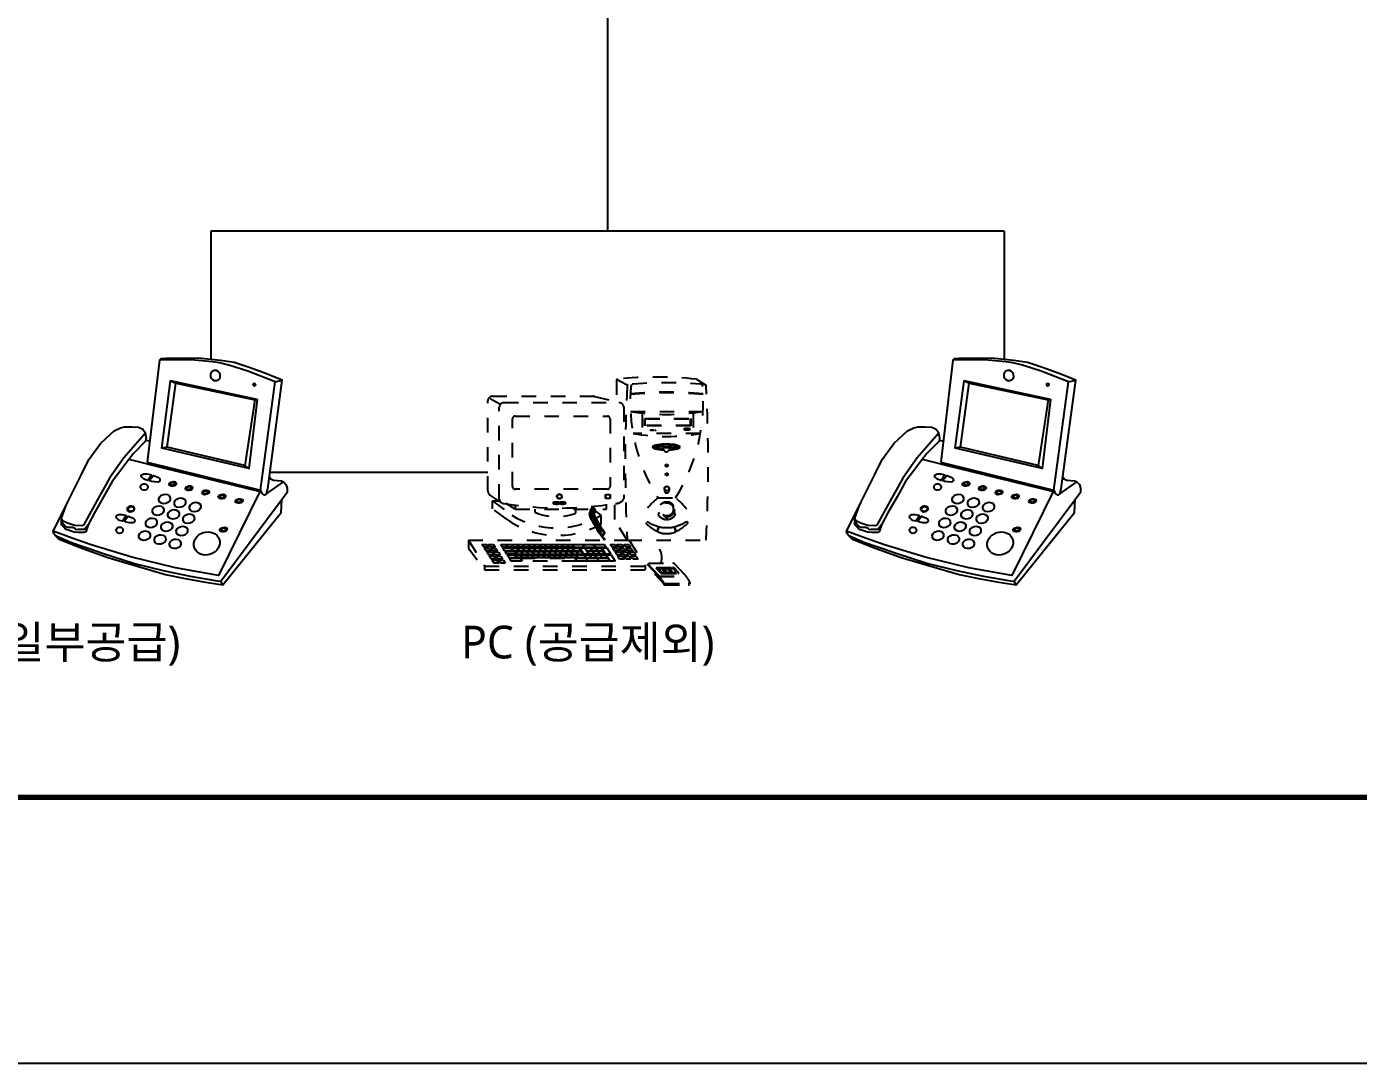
# Model space of a CAD drawing. Header units: millimetres. Extents: x 841 to 1682, y 0 to 594.
# Drawn here: x 1023.6 to 1114.9, y 252.8 to 323.8 of the extents above; entities that cross this region are included whole.
import ezdxf
from ezdxf.enums import TextEntityAlignment as Align

# ---------------------------------------------------------------- set-up
doc = ezdxf.new("R2010")
doc.units = ezdxf.units.MM
doc.linetypes.add('DA1', pattern=[2, 1, -1])
doc.linetypes.add('DA3', pattern=[3, 2, -1])
doc.layers.add('A', color=4, linetype='Continuous')
doc.layers.add('SOL3', color=44, linetype='Continuous')
doc.styles.add('sukwoo', font='malgun.ttf')

msp = doc.modelspace()

# ---------------------------------------------------------------- linework, layer by layer
at = {"layer": 'A'}
for p, q in [((1063.417, 367.699), (1063.417, 309.786)), ((1036.234, 309.786), (1036.234, 301.007)), ((1090.6, 309.786), (1036.234, 309.786)), ((1090.6, 309.786), (1090.6, 301.007)), ((1040.299, 293.293), (1055.209, 293.293))]:
    msp.add_line(p, q, dxfattribs=at)
at = {"layer": 'A', "color": 2, "linetype": 'DA1'}
for p, q in [((1064.024, 299.659), (1064.77, 299.271)), ((1064.024, 299.587), (1064.024, 298.048)), ((1064.024, 299.587), (1064.024, 298.048)), ((1069.518, 299.659), (1070.162, 299.252)), ((1069.518, 299.659), (1070.162, 299.252)), ((1055.529, 298.483), (1062.427, 298.483)), ((1062.538, 298.469), (1064.295, 298.038)), ((1055.209, 292.005), (1055.209, 298.163)), ((1055.384, 298.327), (1056.039, 297.965)), ((1056.003, 291.463), (1056.003, 297.728)), ((1056.323, 298.048), (1064.214, 298.048)), ((1064.535, 297.728), (1064.535, 291.463)), ((1056.906, 292.299), (1056.906, 296.942)), ((1057.09, 297.126), (1063.407, 297.126)), ((1063.591, 296.942), (1063.591, 292.299)), ((1065.801, 297.335), (1065.801, 295.938)), ((1065.971, 296.457), (1065.971, 296.957)), ((1065.971, 296.957), (1069.118, 296.957)), ((1065.996, 296.482), (1065.996, 296.932)), ((1065.996, 296.932), (1069.093, 296.932)), ((1069.093, 296.932), (1069.093, 296.482)), ((1069.118, 296.957), (1069.118, 296.457)), ((1069.288, 297.352), (1069.288, 295.938)), ((1069.779, 295.938), (1065.177, 295.938)), ((1069.118, 296.457), (1065.971, 296.457)), ((1069.093, 296.482), (1065.996, 296.482)), ((1066.354, 296.176), (1066.592, 296.176)), ((1066.354, 296.136), (1066.354, 296.176)), ((1066.592, 296.136), (1066.354, 296.136)), ((1066.547, 296.176), (1066.547, 296.136)), ((1066.592, 296.176), (1066.592, 296.136)), ((1066.657, 296.168), (1066.736, 296.168)), ((1066.657, 296.146), (1066.657, 296.168)), ((1066.736, 296.146), (1066.657, 296.146)), ((1066.736, 296.168), (1066.736, 296.146)), ((1068.688, 296.306), (1069.042, 296.306)), ((1068.688, 296.158), (1068.688, 296.306)), ((1069.042, 296.158), (1068.688, 296.158)), ((1069.042, 296.306), (1069.042, 296.158)), ((1066.503, 295.033), (1066.496, 294.994)), ((1066.496, 294.994), (1066.524, 294.955)), ((1066.544, 295.071), (1066.503, 295.033)), ((1066.524, 294.955), (1066.585, 294.918)), ((1067.44, 295.181), (1066.529, 295.014)), ((1066.529, 295.014), (1067.262, 294.836)), ((1066.617, 295.107), (1066.544, 295.071)), ((1066.585, 294.918), (1066.676, 294.884)), ((1066.72, 295.14), (1066.617, 295.107)), ((1066.676, 294.884), (1066.796, 294.855)), ((1066.849, 295.167), (1066.72, 295.14)), ((1066.777, 294.948), (1066.777, 295.054)), ((1066.777, 295.054), (1068.147, 295.054)), ((1068.147, 294.948), (1066.777, 294.948)), ((1066.793, 294.964), (1066.793, 295.038)), ((1066.793, 295.038), (1068.131, 295.038)), ((1068.131, 294.964), (1066.793, 294.964)), ((1066.796, 294.855), (1066.938, 294.831)), ((1066.999, 295.189), (1066.849, 295.167)), ((1066.938, 294.831), (1067.099, 294.813)), ((1067.165, 295.204), (1066.999, 295.189)), ((1067.099, 294.813), (1067.273, 294.803)), ((1067.342, 295.212), (1067.165, 295.204)), ((1067.522, 295.212), (1067.342, 295.212)), ((1068.357, 295.015), (1067.44, 295.181)), ((1067.699, 295.205), (1067.522, 295.212)), ((1067.635, 294.803), (1067.807, 294.815)), ((1067.646, 294.836), (1068.357, 295.015)), ((1067.867, 295.191), (1067.699, 295.205)), ((1067.807, 294.815), (1067.966, 294.833)), ((1068.02, 295.17), (1067.867, 295.191)), ((1067.966, 294.833), (1068.106, 294.858)), ((1068.152, 295.143), (1068.02, 295.17)), ((1068.106, 294.858), (1068.223, 294.888)), ((1068.131, 295.038), (1068.131, 294.964)), ((1068.147, 295.054), (1068.147, 294.948)), ((1068.258, 295.112), (1068.152, 295.143)), ((1068.223, 294.888), (1068.311, 294.923)), ((1068.335, 295.076), (1068.258, 295.112)), ((1068.311, 294.923), (1068.367, 294.96)), ((1068.38, 295.038), (1068.335, 295.076)), ((1068.367, 294.96), (1068.391, 294.999)), ((1068.391, 294.999), (1068.38, 295.038)), ((1063.407, 292.115), (1057.09, 292.115)), ((1067.317, 292.164), (1067.317, 292.02)), ((1067.638, 292.164), (1067.638, 292.02)), ((1056.122, 291.214), (1055.316, 291.766)), ((1055.548, 290.775), (1055.548, 291.323)), ((1055.548, 291.323), (1055.963, 291.323)), ((1055.548, 291.323), (1056.859, 290.338)), ((1057.09, 290.753), (1056.477, 291.143)), ((1060.125, 291.218), (1059.662, 291.171)), ((1059.662, 291.171), (1060.125, 291.123)), ((1059.687, 291.19), (1059.678, 291.177)), ((1059.678, 291.177), (1059.678, 291.164)), ((1059.678, 291.164), (1059.687, 291.152)), ((1059.703, 291.202), (1059.687, 291.19)), ((1059.687, 291.152), (1059.703, 291.14)), ((1059.727, 291.213), (1059.703, 291.202)), ((1059.703, 291.14), (1059.727, 291.129)), ((1059.758, 291.222), (1059.727, 291.213)), ((1059.727, 291.129), (1059.758, 291.119)), ((1059.794, 291.229), (1059.758, 291.222)), ((1059.758, 291.119), (1059.794, 291.112)), ((1059.835, 291.235), (1059.794, 291.229)), ((1059.794, 291.112), (1059.835, 291.106)), ((1059.878, 291.238), (1059.835, 291.235)), ((1059.922, 291.239), (1059.878, 291.238)), ((1059.967, 291.237), (1059.922, 291.239)), ((1060.009, 291.233), (1059.967, 291.237)), ((1059.967, 291.104), (1060.009, 291.108)), ((1060.048, 291.227), (1060.009, 291.233)), ((1060.009, 291.108), (1060.048, 291.115)), ((1060.082, 291.218), (1060.048, 291.227)), ((1060.048, 291.115), (1060.082, 291.123)), ((1060.11, 291.208), (1060.082, 291.218)), ((1060.082, 291.123), (1060.11, 291.133)), ((1060.11, 291.208), (1060.11, 291.133)), ((1060.125, 291.218), (1060.125, 291.123)), ((1060.588, 291.171), (1060.125, 291.218)), ((1060.125, 291.123), (1060.588, 291.171)), ((1060.168, 291.218), (1060.14, 291.208)), ((1060.14, 291.208), (1060.14, 291.133)), ((1060.14, 291.133), (1060.168, 291.123)), ((1060.202, 291.227), (1060.168, 291.218)), ((1060.168, 291.123), (1060.202, 291.115)), ((1060.241, 291.233), (1060.202, 291.227)), ((1060.202, 291.115), (1060.241, 291.108)), ((1060.284, 291.237), (1060.241, 291.233)), ((1060.241, 291.108), (1060.284, 291.104)), ((1060.328, 291.239), (1060.284, 291.237)), ((1060.373, 291.238), (1060.328, 291.239)), ((1060.416, 291.235), (1060.373, 291.238)), ((1060.457, 291.229), (1060.416, 291.235)), ((1060.416, 291.106), (1060.457, 291.112)), ((1060.493, 291.222), (1060.457, 291.229)), ((1060.457, 291.112), (1060.493, 291.119)), ((1060.524, 291.213), (1060.493, 291.222)), ((1060.493, 291.119), (1060.524, 291.129)), ((1060.548, 291.202), (1060.524, 291.213)), ((1060.524, 291.129), (1060.548, 291.14)), ((1060.564, 291.19), (1060.548, 291.202)), ((1060.548, 291.14), (1060.564, 291.152)), ((1060.572, 291.177), (1060.564, 291.19)), ((1060.564, 291.152), (1060.572, 291.164)), ((1060.572, 291.164), (1060.572, 291.177)), ((1063.28, 291.474), (1063.28, 291.763)), ((1063.28, 291.763), (1063.6, 291.763)), ((1063.6, 291.474), (1063.28, 291.474)), ((1063.295, 291.488), (1063.295, 291.749)), ((1063.295, 291.749), (1063.585, 291.749)), ((1063.585, 291.488), (1063.295, 291.488)), ((1063.585, 291.749), (1063.585, 291.488)), ((1063.6, 291.763), (1063.6, 291.474)), ((1063.912, 290.046), (1063.912, 291.135)), ((1066.876, 291.517), (1068.079, 291.517)), ((1056.467, 290.082), (1055.548, 290.775)), ((1057.09, 291.075), (1057.09, 290.753)), ((1057.09, 290.753), (1063.357, 290.753)), ((1058.442, 290.753), (1058.442, 290.548)), ((1059.835, 291.106), (1059.878, 291.103)), ((1059.878, 291.103), (1059.922, 291.103)), ((1059.922, 291.103), (1059.967, 291.104)), ((1060.284, 291.104), (1060.328, 291.103)), ((1060.328, 291.103), (1060.373, 291.103)), ((1060.373, 291.103), (1060.416, 291.106)), ((1061.225, 290.753), (1061.225, 290.479)), ((1062.985, 290.344), (1062.429, 290.755)), ((1062.973, 289.729), (1062.985, 290.344)), ((1063.357, 290.753), (1063.357, 291.088)), ((1067.002, 290.508), (1066.92, 290.453)), ((1067.459, 290.043), (1067.459, 290.21)), ((1067.496, 290.043), (1067.496, 290.21)), ((1067.953, 290.508), (1068.034, 290.453)), ((1064.766, 288.624), (1063.912, 290.046)), ((1066.826, 289.229), (1066.926, 289.552)), ((1066.85, 289.217), (1066.951, 289.544)), ((1068.108, 289.217), (1068.007, 289.544)), ((1068.132, 289.229), (1068.033, 289.552)), ((1068.836, 289.905), (1068.936, 289.816)), ((1053.884, 288.624), (1053.884, 288.08)), ((1053.884, 288.624), (1054.997, 286.856)), ((1053.884, 288.624), (1064.901, 288.624)), ((1064.766, 288.624), (1070.179, 288.624)), ((1064.901, 288.624), (1066.015, 286.856)), ((1053.884, 288.08), (1054.997, 286.597)), ((1054.801, 288.332), (1055.146, 288.332)), ((1054.933, 288.136), (1054.801, 288.332)), ((1055.272, 288.136), (1054.933, 288.136)), ((1055.096, 287.867), (1054.964, 288.062)), ((1054.964, 288.062), (1055.309, 288.062)), ((1055.435, 287.867), (1055.096, 287.867)), ((1055.146, 288.332), (1055.272, 288.136)), ((1055.278, 287.597), (1055.146, 287.793)), ((1055.146, 287.793), (1055.491, 287.793)), ((1055.253, 288.332), (1055.598, 288.332)), ((1055.385, 288.136), (1055.253, 288.332)), ((1055.617, 287.597), (1055.278, 287.597)), ((1055.309, 288.062), (1055.435, 287.867)), ((1055.309, 287.523), (1055.654, 287.523)), ((1055.441, 287.328), (1055.309, 287.523)), ((1055.724, 288.136), (1055.385, 288.136)), ((1055.548, 287.867), (1055.416, 288.062)), ((1055.416, 288.062), (1055.761, 288.062)), ((1055.491, 287.793), (1055.617, 287.597)), ((1055.887, 287.867), (1055.548, 287.867)), ((1055.598, 288.332), (1055.724, 288.136)), ((1055.73, 287.597), (1055.598, 287.793)), ((1055.598, 287.793), (1055.943, 287.793)), ((1055.654, 287.523), (1055.78, 287.328)), ((1056.069, 287.597), (1055.73, 287.597)), ((1055.761, 288.062), (1055.887, 287.867)), ((1055.761, 287.523), (1056.106, 287.523)), ((1055.893, 287.328), (1055.761, 287.523)), ((1055.943, 287.793), (1056.069, 287.597)), ((1056.229, 288.136), (1056.097, 288.332)), ((1056.097, 288.332), (1056.442, 288.332)), ((1056.106, 287.523), (1056.232, 287.328)), ((1056.568, 288.136), (1056.229, 288.136)), ((1056.245, 288.092), (1056.799, 288.092)), ((1056.37, 287.895), (1056.245, 288.092)), ((1056.925, 287.895), (1056.37, 287.895)), ((1056.522, 287.66), (1056.397, 287.856)), ((1056.397, 287.856), (1057.07, 287.856)), ((1056.442, 288.332), (1056.568, 288.136)), ((1056.476, 288.332), (1056.821, 288.332)), ((1056.608, 288.136), (1056.476, 288.332)), ((1057.196, 287.66), (1056.522, 287.66)), ((1056.547, 287.621), (1057.054, 287.621)), ((1056.672, 287.424), (1056.547, 287.621)), ((1056.947, 288.136), (1056.608, 288.136)), ((1056.799, 288.092), (1056.925, 287.895)), ((1056.821, 288.332), (1056.947, 288.136)), ((1056.855, 288.332), (1057.2, 288.332)), ((1056.987, 288.136), (1056.855, 288.332)), ((1056.864, 288.091), (1056.99, 287.896)), ((1056.866, 288.091), (1057.211, 288.091)), ((1057.326, 288.136), (1056.987, 288.136)), ((1057.337, 287.896), (1056.998, 287.896)), ((1057.054, 287.621), (1057.18, 287.424)), ((1057.07, 287.856), (1057.196, 287.66)), ((1057.102, 287.61), (1057.228, 287.415)), ((1057.104, 287.61), (1057.449, 287.61)), ((1057.134, 287.851), (1057.26, 287.655)), ((1057.136, 287.851), (1057.481, 287.851)), ((1057.2, 288.332), (1057.326, 288.136)), ((1057.211, 288.091), (1057.337, 287.896)), ((1057.365, 288.136), (1057.234, 288.332)), ((1057.234, 288.332), (1057.579, 288.332)), ((1057.377, 287.896), (1057.245, 288.091)), ((1057.245, 288.091), (1057.59, 288.091)), ((1057.607, 287.655), (1057.268, 287.655)), ((1057.704, 288.136), (1057.365, 288.136)), ((1057.715, 287.896), (1057.377, 287.896)), ((1057.449, 287.61), (1057.574, 287.415)), ((1057.481, 287.851), (1057.607, 287.655)), ((1057.483, 287.61), (1057.828, 287.61)), ((1057.614, 287.415), (1057.483, 287.61)), ((1057.647, 287.655), (1057.515, 287.851)), ((1057.515, 287.851), (1057.86, 287.851)), ((1057.579, 288.332), (1057.704, 288.136)), ((1057.59, 288.091), (1057.715, 287.896)), ((1057.613, 288.332), (1057.957, 288.332)), ((1057.744, 288.136), (1057.613, 288.332)), ((1057.624, 288.091), (1057.968, 288.091)), ((1057.755, 287.896), (1057.624, 288.091)), ((1057.985, 287.655), (1057.647, 287.655)), ((1058.083, 288.136), (1057.744, 288.136)), ((1058.094, 287.896), (1057.755, 287.896)), ((1057.828, 287.61), (1057.953, 287.415)), ((1057.86, 287.851), (1057.985, 287.655)), ((1057.861, 287.61), (1058.206, 287.61)), ((1057.993, 287.415), (1057.861, 287.61)), ((1058.025, 287.655), (1057.894, 287.851)), ((1057.894, 287.851), (1058.239, 287.851)), ((1057.957, 288.332), (1058.083, 288.136)), ((1057.968, 288.091), (1058.094, 287.896)), ((1057.991, 288.332), (1058.336, 288.332)), ((1058.123, 288.136), (1057.991, 288.332)), ((1058.002, 288.091), (1058.347, 288.091)), ((1058.134, 287.896), (1058.002, 288.091)), ((1058.364, 287.655), (1058.025, 287.655)), ((1058.462, 288.136), (1058.123, 288.136)), ((1058.473, 287.896), (1058.134, 287.896)), ((1058.206, 287.61), (1058.332, 287.415)), ((1058.239, 287.851), (1058.364, 287.655)), ((1058.24, 287.61), (1058.585, 287.61)), ((1058.372, 287.415), (1058.24, 287.61)), ((1058.273, 287.851), (1058.617, 287.851)), ((1058.404, 287.655), (1058.273, 287.851)), ((1058.336, 288.332), (1058.462, 288.136)), ((1058.347, 288.091), (1058.473, 287.896)), ((1058.37, 288.332), (1058.715, 288.332)), ((1058.502, 288.136), (1058.37, 288.332)), ((1058.381, 288.091), (1058.726, 288.091)), ((1058.513, 287.896), (1058.381, 288.091)), ((1058.743, 287.655), (1058.404, 287.655)), ((1058.841, 288.136), (1058.502, 288.136)), ((1058.852, 287.896), (1058.513, 287.896)), ((1058.585, 287.61), (1058.711, 287.415)), ((1058.617, 287.851), (1058.743, 287.655)), ((1058.619, 287.61), (1058.964, 287.61)), ((1058.751, 287.415), (1058.619, 287.61)), ((1058.783, 287.655), (1058.651, 287.851)), ((1058.651, 287.851), (1058.996, 287.851)), ((1058.715, 288.332), (1058.841, 288.136)), ((1058.726, 288.091), (1058.852, 287.896)), ((1058.881, 288.136), (1058.749, 288.332)), ((1058.749, 288.332), (1059.094, 288.332)), ((1058.76, 288.091), (1059.105, 288.091)), ((1058.892, 287.896), (1058.76, 288.091)), ((1059.122, 287.655), (1058.783, 287.655)), ((1059.22, 288.136), (1058.881, 288.136)), ((1059.231, 287.896), (1058.892, 287.896)), ((1058.964, 287.61), (1059.09, 287.415)), ((1058.996, 287.851), (1059.122, 287.655)), ((1058.998, 287.61), (1059.343, 287.61)), ((1059.13, 287.415), (1058.998, 287.61)), ((1059.162, 287.655), (1059.03, 287.851)), ((1059.03, 287.851), (1059.375, 287.851)), ((1059.094, 288.332), (1059.22, 288.136)), ((1059.105, 288.091), (1059.231, 287.896)), ((1059.128, 288.332), (1059.473, 288.332)), ((1059.259, 288.136), (1059.128, 288.332)), ((1059.139, 288.091), (1059.484, 288.091)), ((1059.27, 287.896), (1059.139, 288.091)), ((1059.501, 287.655), (1059.162, 287.655)), ((1059.598, 288.136), (1059.259, 288.136)), ((1059.609, 287.896), (1059.27, 287.896)), ((1059.343, 287.61), (1059.468, 287.415)), ((1059.375, 287.851), (1059.501, 287.655)), ((1059.377, 287.61), (1059.721, 287.61)), ((1059.508, 287.415), (1059.377, 287.61)), ((1059.409, 287.851), (1059.754, 287.851)), ((1059.541, 287.655), (1059.409, 287.851)), ((1059.473, 288.332), (1059.598, 288.136)), ((1059.484, 288.091), (1059.609, 287.896)), ((1059.507, 288.332), (1059.851, 288.332)), ((1059.638, 288.136), (1059.507, 288.332)), ((1059.518, 288.091), (1059.862, 288.091)), ((1059.649, 287.896), (1059.518, 288.091)), ((1059.879, 287.655), (1059.541, 287.655)), ((1059.977, 288.136), (1059.638, 288.136)), ((1059.988, 287.896), (1059.649, 287.896)), ((1059.721, 287.61), (1059.847, 287.415)), ((1059.754, 287.851), (1059.879, 287.655)), ((1059.755, 287.61), (1060.1, 287.61)), ((1059.887, 287.415), (1059.755, 287.61)), ((1059.919, 287.655), (1059.788, 287.851)), ((1059.788, 287.851), (1060.133, 287.851)), ((1059.851, 288.332), (1059.977, 288.136)), ((1059.862, 288.091), (1059.988, 287.896)), ((1060.017, 288.136), (1059.885, 288.332)), ((1059.885, 288.332), (1060.23, 288.332)), ((1059.896, 288.091), (1060.241, 288.091)), ((1060.028, 287.896), (1059.896, 288.091)), ((1060.258, 287.655), (1059.919, 287.655)), ((1060.356, 288.136), (1060.017, 288.136)), ((1060.367, 287.896), (1060.028, 287.896)), ((1060.1, 287.61), (1060.226, 287.415)), ((1060.133, 287.851), (1060.258, 287.655)), ((1060.134, 287.61), (1060.479, 287.61)), ((1060.266, 287.415), (1060.134, 287.61)), ((1060.298, 287.655), (1060.167, 287.851)), ((1060.167, 287.851), (1060.511, 287.851)), ((1060.23, 288.332), (1060.356, 288.136)), ((1060.241, 288.091), (1060.367, 287.896)), ((1060.396, 288.136), (1060.264, 288.332)), ((1060.264, 288.332), (1060.609, 288.332)), ((1060.275, 288.091), (1060.62, 288.091)), ((1060.407, 287.896), (1060.275, 288.091)), ((1060.637, 287.655), (1060.298, 287.655)), ((1060.735, 288.136), (1060.396, 288.136)), ((1060.746, 287.896), (1060.407, 287.896)), ((1060.479, 287.61), (1060.605, 287.415)), ((1060.511, 287.851), (1060.637, 287.655)), ((1060.513, 287.61), (1060.858, 287.61)), ((1060.645, 287.415), (1060.513, 287.61)), ((1060.677, 287.655), (1060.545, 287.851)), ((1060.545, 287.851), (1060.89, 287.851)), ((1060.609, 288.332), (1060.735, 288.136)), ((1060.62, 288.091), (1060.746, 287.896)), ((1060.643, 288.332), (1060.988, 288.332)), ((1060.775, 288.136), (1060.643, 288.332)), ((1060.654, 288.091), (1060.999, 288.091)), ((1060.786, 287.896), (1060.654, 288.091)), ((1061.016, 287.655), (1060.677, 287.655)), ((1061.113, 288.136), (1060.775, 288.136)), ((1061.125, 287.896), (1060.786, 287.896)), ((1060.858, 287.61), (1060.984, 287.415)), ((1060.89, 287.851), (1061.016, 287.655)), ((1060.892, 287.61), (1061.237, 287.61)), ((1061.023, 287.415), (1060.892, 287.61)), ((1061.056, 287.655), (1060.924, 287.851)), ((1060.924, 287.851), (1061.269, 287.851)), ((1060.988, 288.332), (1061.113, 288.136)), ((1060.999, 288.091), (1061.125, 287.896)), ((1061.153, 288.135), (1061.028, 288.332)), ((1061.028, 288.332), (1061.702, 288.332)), ((1061.028, 288.092), (1061.484, 288.092)), ((1061.153, 287.895), (1061.028, 288.092)), ((1061.395, 287.655), (1061.056, 287.655)), ((1061.827, 288.135), (1061.153, 288.135)), ((1061.61, 287.895), (1061.153, 287.895)), ((1061.237, 287.61), (1061.362, 287.415)), ((1061.269, 287.851), (1061.395, 287.655)), ((1061.283, 287.621), (1061.788, 287.621)), ((1061.408, 287.424), (1061.283, 287.621)), ((1061.424, 287.655), (1061.293, 287.851)), ((1061.293, 287.851), (1061.638, 287.851)), ((1061.763, 287.655), (1061.424, 287.655)), ((1061.484, 288.092), (1061.61, 287.895)), ((1061.513, 288.097), (1061.854, 288.097)), ((1061.785, 287.664), (1061.513, 288.097)), ((1061.638, 287.851), (1061.763, 287.655)), ((1061.702, 288.332), (1061.827, 288.135)), ((1061.859, 288.135), (1061.734, 288.332)), ((1061.734, 288.332), (1062.466, 288.332)), ((1062.126, 287.664), (1061.785, 287.664)), ((1061.788, 287.621), (1061.913, 287.424)), ((1061.82, 287.621), (1062.16, 287.621)), ((1061.945, 287.424), (1061.82, 287.621)), ((1061.854, 288.097), (1062.126, 287.664)), ((1062.591, 288.135), (1061.859, 288.135)), ((1061.878, 288.091), (1062.223, 288.091)), ((1062.01, 287.896), (1061.878, 288.091)), ((1062.348, 287.896), (1062.01, 287.896)), ((1062.155, 287.67), (1062.023, 287.866)), ((1062.023, 287.866), (1062.368, 287.866)), ((1062.494, 287.67), (1062.155, 287.67)), ((1062.16, 287.621), (1062.286, 287.424)), ((1062.189, 287.621), (1062.534, 287.621)), ((1062.32, 287.426), (1062.189, 287.621)), ((1062.223, 288.091), (1062.348, 287.896)), ((1062.248, 288.091), (1062.593, 288.091)), ((1062.38, 287.896), (1062.248, 288.091)), ((1062.368, 287.866), (1062.494, 287.67)), ((1062.719, 287.896), (1062.38, 287.896)), ((1062.525, 287.67), (1062.393, 287.866)), ((1062.393, 287.866), (1062.738, 287.866)), ((1062.466, 288.332), (1062.591, 288.135)), ((1062.483, 288.332), (1063.215, 288.332)), ((1062.609, 288.135), (1062.483, 288.332)), ((1062.864, 287.67), (1062.525, 287.67)), ((1062.534, 287.621), (1062.659, 287.426)), ((1062.559, 287.621), (1062.904, 287.621)), ((1062.691, 287.426), (1062.559, 287.621)), ((1062.593, 288.091), (1062.719, 287.896)), ((1063.34, 288.135), (1062.609, 288.135)), ((1062.618, 288.091), (1062.963, 288.091)), ((1062.75, 287.896), (1062.618, 288.091)), ((1062.738, 287.866), (1062.864, 287.67)), ((1063.089, 287.896), (1062.75, 287.896)), ((1062.895, 287.67), (1062.764, 287.866)), ((1062.764, 287.866), (1063.109, 287.866)), ((1063.234, 287.67), (1062.895, 287.67)), ((1062.904, 287.621), (1063.03, 287.426)), ((1062.929, 287.621), (1063.274, 287.621)), ((1063.061, 287.426), (1062.929, 287.621)), ((1062.963, 288.091), (1063.089, 287.896)), ((1063.027, 288.097), (1063.368, 288.097)), ((1063.299, 287.664), (1063.027, 288.097)), ((1063.109, 287.866), (1063.234, 287.67)), ((1063.215, 288.332), (1063.34, 288.135)), ((1063.274, 287.621), (1063.4, 287.426)), ((1063.64, 287.664), (1063.299, 287.664)), ((1063.322, 287.618), (1063.663, 287.618)), ((1063.594, 287.185), (1063.322, 287.618)), ((1063.368, 288.097), (1063.64, 287.664)), ((1063.729, 288.136), (1063.598, 288.332)), ((1063.598, 288.332), (1063.943, 288.332)), ((1063.663, 287.618), (1063.935, 287.185)), ((1064.068, 288.136), (1063.729, 288.136)), ((1063.893, 287.867), (1063.761, 288.062)), ((1063.761, 288.062), (1064.106, 288.062)), ((1064.231, 287.867), (1063.893, 287.867)), ((1063.943, 288.332), (1064.068, 288.136)), ((1064.074, 287.597), (1063.943, 287.793)), ((1063.943, 287.793), (1064.287, 287.793)), ((1064.05, 288.332), (1064.394, 288.332)), ((1064.181, 288.136), (1064.05, 288.332)), ((1064.413, 287.597), (1064.074, 287.597)), ((1064.106, 288.062), (1064.231, 287.867)), ((1064.106, 287.523), (1064.451, 287.523)), ((1064.237, 287.328), (1064.106, 287.523)), ((1064.52, 288.136), (1064.181, 288.136)), ((1064.213, 288.062), (1064.558, 288.062)), ((1064.344, 287.867), (1064.213, 288.062)), ((1064.287, 287.793), (1064.413, 287.597)), ((1064.683, 287.867), (1064.344, 287.867)), ((1064.394, 288.332), (1064.52, 288.136)), ((1064.526, 287.597), (1064.394, 287.793)), ((1064.394, 287.793), (1064.739, 287.793)), ((1064.451, 287.523), (1064.576, 287.328)), ((1064.865, 287.597), (1064.526, 287.597)), ((1064.54, 288.332), (1064.885, 288.332)), ((1064.671, 288.136), (1064.54, 288.332)), ((1064.558, 288.062), (1064.683, 287.867)), ((1064.558, 287.523), (1064.902, 287.523)), ((1064.689, 287.328), (1064.558, 287.523)), ((1065.01, 288.136), (1064.671, 288.136)), ((1064.834, 287.867), (1064.703, 288.062)), ((1064.703, 288.062), (1065.048, 288.062)), ((1064.871, 287.597), (1064.739, 287.793)), ((1065.173, 287.867), (1064.834, 287.867)), ((1064.885, 288.332), (1065.01, 288.136)), ((1065.016, 287.597), (1064.885, 287.793)), ((1064.885, 287.793), (1065.229, 287.793)), ((1064.902, 287.523), (1065.028, 287.328)), ((1065.355, 287.597), (1065.016, 287.597)), ((1065.048, 288.062), (1065.173, 287.867)), ((1065.048, 287.523), (1065.392, 287.523)), ((1065.179, 287.328), (1065.048, 287.523)), ((1065.361, 287.597), (1065.229, 287.793)), ((1065.392, 287.523), (1065.518, 287.328)), ((1054.997, 286.856), (1054.997, 286.597)), ((1054.997, 286.856), (1066.015, 286.856)), ((1054.997, 286.597), (1066.015, 286.597)), ((1055.78, 287.328), (1055.441, 287.328)), ((1055.624, 287.058), (1055.492, 287.254)), ((1055.492, 287.254), (1055.837, 287.254)), ((1055.962, 287.058), (1055.624, 287.058)), ((1055.837, 287.254), (1055.962, 287.058)), ((1056.232, 287.328), (1055.893, 287.328)), ((1055.944, 287.254), (1056.289, 287.254)), ((1056.075, 287.058), (1055.944, 287.254)), ((1056.414, 287.058), (1056.075, 287.058)), ((1056.289, 287.254), (1056.414, 287.058)), ((1057.18, 287.424), (1056.672, 287.424)), ((1056.825, 287.191), (1056.7, 287.388)), ((1056.7, 287.388), (1057.431, 287.388)), ((1057.557, 287.191), (1056.825, 287.191)), ((1057.574, 287.415), (1057.236, 287.415)), ((1057.431, 287.388), (1057.557, 287.191)), ((1057.595, 287.191), (1057.47, 287.387)), ((1057.47, 287.387), (1061.17, 287.387)), ((1061.295, 287.191), (1057.595, 287.191)), ((1057.953, 287.415), (1057.614, 287.415)), ((1058.332, 287.415), (1057.993, 287.415)), ((1058.711, 287.415), (1058.372, 287.415)), ((1059.09, 287.415), (1058.751, 287.415)), ((1059.468, 287.415), (1059.13, 287.415)), ((1059.847, 287.415), (1059.508, 287.415)), ((1060.226, 287.415), (1059.887, 287.415)), ((1060.605, 287.415), (1060.266, 287.415)), ((1060.984, 287.415), (1060.645, 287.415)), ((1061.362, 287.415), (1061.023, 287.415)), ((1061.17, 287.387), (1061.295, 287.191)), ((1061.195, 287.384), (1061.927, 287.384)), ((1061.32, 287.187), (1061.195, 287.384)), ((1062.052, 287.187), (1061.32, 287.187)), ((1061.913, 287.424), (1061.408, 287.424)), ((1061.927, 287.384), (1062.052, 287.187)), ((1062.286, 287.424), (1061.945, 287.424)), ((1061.955, 287.384), (1062.687, 287.384)), ((1062.08, 287.187), (1061.955, 287.384)), ((1062.812, 287.187), (1062.08, 287.187)), ((1062.659, 287.426), (1062.32, 287.426)), ((1062.687, 287.384), (1062.812, 287.187)), ((1063.03, 287.426), (1062.691, 287.426)), ((1062.829, 287.187), (1062.703, 287.384)), ((1062.703, 287.384), (1063.435, 287.384)), ((1063.561, 287.187), (1062.829, 287.187)), ((1063.4, 287.426), (1063.061, 287.426)), ((1063.435, 287.384), (1063.561, 287.187)), ((1063.935, 287.185), (1063.594, 287.185)), ((1064.576, 287.328), (1064.237, 287.328)), ((1065.028, 287.328), (1064.689, 287.328)), ((1065.518, 287.328), (1065.179, 287.328)), ((1066.015, 286.597), (1066.015, 286.856)), ((1066.824, 286.252), (1066.152, 286.966)), ((1067.343, 285.557), (1066.166, 286.84)), ((1066.849, 286.303), (1066.18, 287.015)), ((1066.256, 287.047), (1067.886, 287.047)), ((1067.062, 286.37), (1066.774, 286.676)), ((1066.805, 286.748), (1067.876, 286.748)), ((1066.913, 286.669), (1066.913, 286.696)), ((1066.913, 286.696), (1067.142, 286.696)), ((1066.913, 286.696), (1067.147, 286.42)), ((1067.147, 286.42), (1066.913, 286.669)), ((1067.142, 286.696), (1067.376, 286.42)), ((1067.292, 286.669), (1067.292, 286.696)), ((1067.292, 286.696), (1067.522, 286.696)), ((1067.292, 286.696), (1067.526, 286.42)), ((1067.526, 286.42), (1067.292, 286.669)), ((1067.522, 286.696), (1067.755, 286.42)), ((1067.672, 286.696), (1067.901, 286.696)), ((1067.672, 286.696), (1067.905, 286.42)), ((1067.672, 286.669), (1067.672, 286.696)), ((1067.905, 286.42), (1067.672, 286.669)), ((1067.901, 286.696), (1068.135, 286.42)), ((1068.287, 286.408), (1068.03, 286.681)), ((1068.677, 286.303), (1068.04, 286.98)), ((1066.978, 286.154), (1068.806, 286.154)), ((1066.992, 286.135), (1068.82, 286.135)), ((1067.074, 285.929), (1067.29, 285.587)), ((1067.1, 285.98), (1067.29, 285.678)), ((1067.139, 286.337), (1068.256, 286.337)), ((1067.147, 286.42), (1067.376, 286.42)), ((1067.343, 285.649), (1068.944, 285.649)), ((1067.526, 286.42), (1067.755, 286.42)), ((1067.905, 286.42), (1068.135, 286.42)), ((1068.928, 285.98), (1069.034, 285.811)), ((1069.049, 285.743), (1069.049, 285.625)), ((1067.343, 285.557), (1068.95, 285.557))]:
    msp.add_line(p, q, dxfattribs=at)
at = {"layer": 'A', "color": 6}
msp.add_lwpolyline([(888.904, 527.418), (1573.228, 527.418), (1573.228, 252.78), (888.904, 252.78)], close=True, dxfattribs=at)
at = {"layer": 'A'}
for points in [[(1031.883, 293.968), (1039.645, 292.053), (1039.73, 291.833), (1039.889, 291.711), (1040.048, 291.809), (1040.145, 292.138), (1041.135, 299.586), (1039.939, 300.074), (1038.865, 300.465), (1037.84, 300.794), (1036.888, 300.94), (1035.57, 301.075), (1034.508, 301.099), (1033.153, 301.062), (1032.812, 301.05), (1032.726, 300.965), (1031.883, 293.968)], [(1040.647, 299.473), (1038.77, 300.195), (1037.479, 300.606), (1036.829, 300.768), (1036.341, 300.854), (1035.146, 300.969), (1034.428, 300.979), (1032.726, 300.965)], [(1086.249, 293.968), (1094.011, 292.053), (1094.096, 291.833), (1094.255, 291.711), (1094.414, 291.809), (1094.511, 292.138), (1095.501, 299.586), (1094.305, 300.074), (1093.231, 300.465), (1092.206, 300.794), (1091.254, 300.94), (1089.936, 301.075), (1088.874, 301.099), (1087.519, 301.062), (1087.178, 301.05), (1087.092, 300.965), (1086.249, 293.968)], [(1095.013, 299.473), (1093.136, 300.195), (1091.845, 300.606), (1091.195, 300.768), (1090.707, 300.854), (1089.512, 300.969), (1088.794, 300.979), (1087.092, 300.965)], [(1039.645, 292.053), (1040.647, 299.473), (1041.135, 299.586)], [(1094.011, 292.053), (1095.013, 299.473), (1095.501, 299.586)], [(1039.645, 292.053), (1036.762, 286.205), (1033.805, 286.721), (1030.831, 287.46), (1028.029, 288.302), (1026.74, 288.765), (1025.432, 289.236), (1025.949, 290.278), (1026.438, 291.261), (1027.344, 293.084), (1027.87, 294.144), (1028.68, 295.251), (1029.366, 295.883), (1029.616, 296.115), (1030.039, 296.329), (1030.33, 296.395), (1030.813, 296.395), (1031.271, 296.365), (1031.575, 296.228), (1031.736, 296.002), (1031.748, 295.871), (1031.807, 295.639), (1031.768, 295.42), (1030.939, 294.563), (1030.539, 294.068), (1030.072, 293.417), (1029.472, 292.645), (1028.89, 291.588), (1028.271, 290.493), (1027.833, 289.674), (1027.575, 289.359), (1027.118, 289.359), (1026.994, 289.34), (1026.908, 289.436), (1026.756, 289.483), (1026.537, 289.493), (1026.422, 289.502), (1026.203, 289.626), (1026.06, 289.807), (1025.994, 289.978), (1025.994, 290.131), (1026.29, 290.964)], [(1031.742, 295.936), (1030.28, 294.277), (1029.297, 292.874), (1028.295, 291.074), (1027.518, 289.643), (1027.415, 289.615), (1026.901, 289.624), (1026.405, 289.802), (1026.124, 289.933), (1025.994, 290.055)], [(1094.011, 292.053), (1091.128, 286.205), (1088.171, 286.721), (1085.197, 287.46), (1082.395, 288.302), (1081.106, 288.765), (1079.798, 289.236), (1080.315, 290.278), (1080.804, 291.261), (1081.71, 293.084), (1082.236, 294.144), (1083.046, 295.251), (1083.732, 295.883), (1083.982, 296.115), (1084.405, 296.329), (1084.696, 296.395), (1085.179, 296.395), (1085.637, 296.365), (1085.941, 296.228), (1086.102, 296.002), (1086.114, 295.871), (1086.173, 295.639), (1086.134, 295.42), (1085.305, 294.563), (1084.905, 294.068), (1084.438, 293.417), (1083.838, 292.645), (1083.256, 291.588), (1082.637, 290.493), (1082.199, 289.674), (1081.941, 289.359), (1081.484, 289.359), (1081.36, 289.34), (1081.274, 289.436), (1081.122, 289.483), (1080.903, 289.493), (1080.788, 289.502), (1080.569, 289.626), (1080.426, 289.807), (1080.36, 289.978), (1080.36, 290.131), (1080.656, 290.964)], [(1086.108, 295.936), (1084.646, 294.277), (1083.663, 292.874), (1082.661, 291.074), (1081.884, 289.643), (1081.781, 289.615), (1081.267, 289.624), (1080.771, 289.802), (1080.49, 289.933), (1080.36, 290.055)], [(1032.124, 295.395), (1031.774, 295.455)], [(1086.49, 295.395), (1086.14, 295.455)], [(1030.623, 294.171), (1032.959, 293.593), (1039.701, 291.945)], [(1084.989, 294.171), (1087.325, 293.593), (1094.067, 291.945)], [(1040.254, 292.954), (1040.315, 292.823), (1040.531, 292.739), (1041.073, 292.691), (1041.205, 292.619), (1041.386, 292.438), (1041.47, 292.186), (1041.458, 291.897), (1041.073, 291.356), (1036.921, 285.795), (1036.693, 285.819), (1034.849, 286.133), (1033.093, 286.506), (1030.939, 287.035), (1028.891, 287.698), (1027.772, 288.071), (1026.689, 288.455), (1025.835, 288.816), (1025.558, 288.936), (1025.474, 289.081), (1025.432, 289.236)], [(1094.62, 292.954), (1094.681, 292.823), (1094.897, 292.739), (1095.439, 292.691), (1095.571, 292.619), (1095.752, 292.438), (1095.836, 292.186), (1095.824, 291.897), (1095.439, 291.356), (1091.287, 285.795), (1091.059, 285.819), (1089.215, 286.133), (1087.459, 286.506), (1085.305, 287.035), (1083.257, 287.698), (1082.138, 288.071), (1081.055, 288.455), (1080.201, 288.816), (1079.924, 288.936), (1079.84, 289.081), (1079.798, 289.236)], [(1040.048, 291.809), (1041.205, 292.619)], [(1094.414, 291.809), (1095.571, 292.619)], [(1037.063, 285.557), (1041.062, 290.525), (1041.107, 291.404)], [(1091.429, 285.557), (1095.428, 290.525), (1095.473, 291.404)], [(1027.833, 289.674), (1027.662, 289.198), (1027.554, 289.151), (1027.164, 289.151), (1026.872, 289.179), (1026.599, 289.255), (1026.303, 289.367), (1026.134, 289.537), (1026.003, 289.668), (1025.994, 289.978)], [(1082.199, 289.674), (1082.028, 289.198), (1081.92, 289.151), (1081.53, 289.151), (1081.238, 289.179), (1080.965, 289.255), (1080.669, 289.367), (1080.5, 289.537), (1080.369, 289.668), (1080.36, 289.978)], [(1025.558, 288.936), (1025.787, 288.72), (1027.206, 288.143), (1029.167, 287.445), (1033.141, 286.267), (1034.476, 286.002), (1035.86, 285.738), (1037.063, 285.557), (1036.921, 285.795)], [(1079.924, 288.936), (1080.153, 288.72), (1081.572, 288.143), (1083.533, 287.445), (1087.507, 286.267), (1088.842, 286.002), (1090.226, 285.738), (1091.429, 285.557), (1091.287, 285.795)]]:
    msp.add_lwpolyline(points, dxfattribs=at)
at = {"layer": 'A', "color": 2}
for points in [[(1033.251, 294.987), (1033.837, 299.379), (1039.244, 298.232), (1038.572, 293.731), (1033.251, 294.987), (1032.885, 294.926), (1033.483, 299.55), (1033.837, 299.379)], [(1039.414, 298.257), (1033.483, 299.55)], [(1087.617, 294.987), (1088.203, 299.379), (1093.61, 298.232), (1092.938, 293.731), (1087.617, 294.987), (1087.251, 294.926), (1087.849, 299.55), (1088.203, 299.379)], [(1093.78, 298.257), (1087.849, 299.55)], [(1039.244, 298.232), (1039.414, 298.257), (1038.829, 293.548), (1038.572, 293.731)], [(1093.61, 298.232), (1093.78, 298.257), (1093.195, 293.548), (1092.938, 293.731)], [(1038.829, 293.548), (1032.885, 294.926)], [(1093.195, 293.548), (1087.251, 294.926)], [(1032.16, 293.112), (1031.917, 292.721), (1031.71, 292.774), (1031.611, 292.832), (1031.492, 292.956), (1031.467, 293.026), (1031.496, 293.112), (1031.636, 293.174), (1031.863, 293.174), (1032.086, 293.133), (1032.16, 293.112)], [(1032.016, 292.717), (1032.3, 293.059), (1032.601, 292.952), (1032.737, 292.836), (1032.75, 292.704), (1032.688, 292.626), (1032.605, 292.605), (1032.391, 292.614), (1032.168, 292.643), (1032.016, 292.717)], [(1086.526, 293.112), (1086.283, 292.721), (1086.076, 292.774), (1085.977, 292.832), (1085.858, 292.956), (1085.833, 293.026), (1085.862, 293.112), (1086.002, 293.174), (1086.229, 293.174), (1086.452, 293.133), (1086.526, 293.112)], [(1086.382, 292.717), (1086.666, 293.059), (1086.967, 292.952), (1087.103, 292.836), (1087.116, 292.704), (1087.054, 292.626), (1086.971, 292.605), (1086.757, 292.614), (1086.534, 292.643), (1086.382, 292.717)], [(1030.434, 290.32), (1030.191, 289.928), (1029.985, 289.982), (1029.886, 290.039), (1029.766, 290.163), (1029.742, 290.233), (1029.771, 290.32), (1029.911, 290.381), (1030.138, 290.381), (1030.36, 290.34), (1030.434, 290.32)], [(1030.29, 289.924), (1030.575, 290.266), (1030.876, 290.159), (1031.012, 290.043), (1031.024, 289.911), (1030.962, 289.833), (1030.88, 289.813), (1030.665, 289.821), (1030.443, 289.85), (1030.29, 289.924)], [(1084.8, 290.32), (1084.557, 289.928), (1084.351, 289.982), (1084.252, 290.039), (1084.132, 290.163), (1084.108, 290.233), (1084.137, 290.32), (1084.277, 290.381), (1084.504, 290.381), (1084.726, 290.34), (1084.8, 290.32)], [(1084.656, 289.924), (1084.941, 290.266), (1085.242, 290.159), (1085.378, 290.043), (1085.39, 289.911), (1085.328, 289.833), (1085.246, 289.813), (1085.031, 289.821), (1084.809, 289.85), (1084.656, 289.924)]]:
    msp.add_lwpolyline(points, dxfattribs=at)
at = {"layer": 'A', "color": 2, "linetype": 'DA1'}
for centre, radius in [((1067.477, 293.739), 0.086), ((1067.477, 293.739), 0.086), ((1067.477, 293.137), 0.086), ((1067.477, 292.164), 0.16), ((1067.477, 292.164), 0.15), ((1060.125, 291.621), 0.172), ((1060.125, 291.621), 0.143), ((1067.477, 290.738), 0.528), ((1067.477, 290.738), 0.51), ((1067.477, 290.738), 0.454), ((1063.06, 289.122), 0.119)]:
    msp.add_circle(centre, radius, dxfattribs=at)
for centre, radius, start, end in [((1064.104, 299.587), 0.0796, 95.80267, 180), ((1066.77, 272.915), 26.884, 84.13474, 95.70944), ((1067.475, 273.383), 26.028, 84.18625, 95.80267), ((1067.475, 273.383), 26.028, 84.18625, 95.80267), ((1055.529, 298.163), 0.32, 90, 180), ((1062.427, 298.04), 0.443, 75.45642, 90), ((1062.427, 298.04), 0.443, 75.45642, 90), ((1170.005, 293.948), 105.374, 177.14144, 182.89578), ((1064.851, 299.199), 0.0796, 95.80267, 180), ((1077.319, 298.094), 12.342, 174.40409, 212.2001), ((1067.475, 272.742), 25.975, 84.49473, 95.49406), ((1067.475, 272.742), 26.028, 84.51108, 95.47773), ((1057.635, 298.094), 12.342, 327.7999, 5.59368), ((1070.103, 299.199), 0.0796, 2.85856, 84.18625), ((1070.103, 299.199), 0.0796, 2.85856, 84.18625), ((964.94, 293.948), 105.374, 357.10422, 2.85856), ((1056.323, 297.728), 0.32, 90, 180), ((1064.214, 297.728), 0.32, 0, 90), ((1057.09, 296.942), 0.184, 90, 180), ((1063.407, 296.942), 0.184, 0, 90), ((1063.407, 296.942), 0.184, 0, 90), ((1067.554, 2525.296), 2227.85, 269.934177, 270.061523), ((1067.471, 312.265), 15.024, 260.5127, 279.483), ((1067.478, 308.736), 13.004, 259.80908, 280.19092), ((1067.454, 294.881), 0.197, 193.16053, 346.92855), ((1057.09, 292.299), 0.184, 180, 270), ((1063.407, 292.299), 0.184, 270, 0), ((1055.529, 292.005), 0.32, 180, 228.38728), ((1056.323, 291.463), 0.32, 180, 270), ((1060.142, 314.056), 23.228, 260.53647, 279.46353), ((1063.991, 291.764), 0.622, 267.30126, 331.06861), ((1069.484, 288.119), 4.284, 127.50353, 142.24067), ((1067.477, 292.02), 0.16, 180, 270), ((1067.477, 292.02), 0.16, 270, 0), ((1065.471, 288.119), 4.284, 37.75933, 52.49647), ((1059.917, 295.26), 5.795, 238.14446, 301.9617), ((1059.917, 293.857), 3.622, 245.97433, 291.1648), ((1062.342, 290.386), 0.175, 358.88718, 213.87723), ((1062.352, 290.474), 0.175, 338.83617, 187.99566), ((1062.372, 290.285), 0.175, 5.91361, 211.5391), ((1062.397, 290.211), 0.175, 12.281, 221.95088), ((1062.405, 290.575), 0.175, 306.90154, 171.16638), ((1062.415, 290.662), 0.175, 338.83617, 187.99566), ((1062.438, 290.132), 0.175, 16.91341, 229.20882), ((1062.491, 290.05), 0.175, 12.35555, 220.88575), ((1066.962, 290.391), 0.0743, 124.04409, 213.93137), ((1067.477, 290.738), 0.695, 213.93137, 268.46902), ((1067.477, 290.738), 0.695, 271.53098, 326.06863), ((1067.992, 290.391), 0.0743, 326.06863, 55.95591), ((1059.999, 295.038), 6.086, 234.52164, 299.25507), ((1062.53, 289.973), 0.175, 12.38746, 219.40623), ((1062.565, 289.899), 0.175, 26.26841, 232.89354), ((1062.617, 289.837), 0.175, 12.281, 221.95088), ((1062.658, 289.757), 0.175, 12.35555, 220.88575), ((1062.696, 289.68), 0.175, 12.281, 221.95088), ((1062.737, 289.6), 0.175, 20.32419, 227.0924), ((1062.782, 289.532), 0.175, 11.96379, 224.31272), ((1062.828, 289.446), 0.175, 11.7933, 213.9699), ((1062.855, 289.384), 0.175, 19.6253, 228.71282), ((1062.904, 289.311), 0.175, 25.10346, 234.05848), ((1062.96, 289.244), 0.175, 34.06133, 238.14032), ((1063.012, 289.193), 0.175, 20.74041, 225.96977), ((1063.055, 289.129), 0.175, 265.27182, 227.30264), ((1068.078, 291.785), 2.846, 223.76384, 243.91228), ((1068.285, 293.728), 4.392, 240.50682, 251.97398), ((1067.401, 291.279), 1.792, 255.4551, 272.49423), ((1067.557, 291.279), 1.792, 267.50577, 284.5449), ((1066.674, 293.728), 4.392, 288.02602, 299.49318), ((1066.881, 291.785), 2.846, 296.08772, 316.23616), ((1057.855, 284.914), 6.519, 34.68465, 38.98464), ((1057.9, 284.945), 6.519, 34.35637, 38.98464), ((1065.881, 287.435), 1.258, 342.06079, 70.92228), ((1067.451, 290.41), 1.336, 243.27917, 271.20969), ((1067.508, 290.41), 1.336, 268.79031, 296.72083), ((1066.805, 286.705), 0.0425, 90, 223.2571), ((1067.876, 286.536), 0.212, 43.2571, 90), ((1067.886, 286.835), 0.212, 43.2571, 90), ((1065.278, 284.797), 2.123, 32.20637, 43.2571), ((1065.303, 284.848), 2.123, 32.20637, 43.2571), ((1067.139, 286.443), 0.106, 223.2571, 270), ((1067.343, 285.712), 0.0637, 212.20637, 270), ((1068.256, 286.379), 0.0425, 270, 43.2571), ((1067.131, 284.848), 2.123, 32.20637, 43.2571), ((1068.944, 285.755), 0.106, 270, 32.20637), ((1067.343, 285.621), 0.0637, 212.20637, 270), ((1068.95, 285.663), 0.106, 270, 339.02603)]:
    msp.add_arc(centre, radius, start, end, dxfattribs=at)
at = {"layer": 'A', "color": 2}
for centre, major_axis, ratio in [((1036.546, 299.91), (-0.073, 0.372), 0.842751), ((1090.912, 299.91), (-0.073, 0.372), 0.842751), ((1039.219, 299.287), (-0.012, 0.104), 0.68383), ((1093.585, 299.287), (-0.012, 0.104), 0.68383), ((1031.669, 292.269), (-0.245, -0.047), 0.918974), ((1033.623, 292.479), (-0.25, -0.037), 0.613246), ((1033.622, 292.487), (-0.144, -0.01), 0.734725), ((1034.739, 292.188), (-0.25, -0.037), 0.613246), ((1034.738, 292.196), (-0.144, -0.01), 0.734725), ((1035.876, 291.898), (-0.25, -0.037), 0.613246), ((1086.035, 292.269), (-0.245, -0.047), 0.918974), ((1087.989, 292.479), (-0.25, -0.037), 0.613246), ((1087.988, 292.487), (-0.144, -0.01), 0.734725), ((1089.105, 292.188), (-0.25, -0.037), 0.613246), ((1089.104, 292.196), (-0.144, -0.01), 0.734725), ((1090.242, 291.898), (-0.25, -0.037), 0.613246), ((1033.064, 291.452), (-0.385, -0.101), 0.814362), ((1034.123, 291.192), (-0.385, -0.101), 0.814362), ((1035.163, 290.893), (-0.385, -0.101), 0.814362), ((1035.875, 291.905), (-0.144, -0.01), 0.734725), ((1036.998, 291.612), (-0.25, -0.037), 0.613246), ((1036.996, 291.62), (-0.144, -0.01), 0.734725), ((1038.175, 291.312), (-0.25, -0.037), 0.613246), ((1038.174, 291.319), (-0.144, -0.01), 0.734725), ((1087.43, 291.452), (-0.385, -0.101), 0.814362), ((1088.489, 291.192), (-0.385, -0.101), 0.814362), ((1089.529, 290.893), (-0.385, -0.101), 0.814362), ((1090.241, 291.905), (-0.144, -0.01), 0.734725), ((1091.364, 291.612), (-0.25, -0.037), 0.613246), ((1091.362, 291.62), (-0.144, -0.01), 0.734725), ((1092.541, 291.312), (-0.25, -0.037), 0.613246), ((1092.54, 291.319), (-0.144, -0.01), 0.734725), ((1030.755, 290.766), (-0.236, -0.061), 0.888072), ((1030.764, 290.761), (-0.189, -0.057), 0.81559), ((1032.621, 290.653), (-0.385, -0.101), 0.814362), ((1033.68, 290.393), (-0.385, -0.101), 0.814362), ((1034.72, 290.094), (-0.385, -0.101), 0.814362), ((1085.121, 290.766), (-0.236, -0.061), 0.888072), ((1085.13, 290.761), (-0.189, -0.057), 0.81559), ((1086.987, 290.653), (-0.385, -0.101), 0.814362), ((1088.046, 290.393), (-0.385, -0.101), 0.814362), ((1089.086, 290.094), (-0.385, -0.101), 0.814362), ((1029.986, 289.305), (-0.212, -0.09), 0.962407), ((1031.696, 288.934), (-0.385, -0.101), 0.814362), ((1032.158, 289.81), (-0.385, -0.101), 0.814362), ((1033.218, 289.55), (-0.385, -0.101), 0.814362), ((1034.258, 289.252), (-0.385, -0.101), 0.814362), ((1035.959, 288.4), (-0.852, -0.294), 0.869642), ((1037.1, 289.352), (-0.25, -0.037), 0.613246), ((1037.099, 289.359), (-0.144, -0.01), 0.734725), ((1084.352, 289.305), (-0.212, -0.09), 0.962407), ((1086.062, 288.934), (-0.385, -0.101), 0.814362), ((1086.524, 289.81), (-0.385, -0.101), 0.814362), ((1087.584, 289.55), (-0.385, -0.101), 0.814362), ((1088.624, 289.252), (-0.385, -0.101), 0.814362), ((1090.325, 288.4), (-0.852, -0.294), 0.869642), ((1091.466, 289.352), (-0.25, -0.037), 0.613246), ((1091.465, 289.359), (-0.144, -0.01), 0.734725), ((1032.755, 288.674), (-0.385, -0.101), 0.814362), ((1033.796, 288.376), (-0.385, -0.101), 0.814362), ((1087.121, 288.674), (-0.385, -0.101), 0.814362), ((1088.162, 288.376), (-0.385, -0.101), 0.814362)]:
    msp.add_ellipse(centre, major_axis=major_axis, ratio=ratio, dxfattribs=at)
at = {"layer": 'SOL3', "linetype": 'DA3', "const_width": 0.358}
msp.add_lwpolyline([(918.589, 508.963), (1297.459, 508.963), (1297.459, 271.007), (918.589, 271.007)], close=True, dxfattribs=at)

# ---------------------------------------------------------------- texts
at = {"layer": 'A', "style": 'sukwoo'}
for s, p in [('IP PHONE (일부공급)', (1020.492, 281.645)), ('PC (공급제외)', (1062.068, 281.645))]:
    msp.add_text(s, height=2.24, dxfattribs=at).set_placement(p, align=Align.MIDDLE_CENTER)

doc.saveas('drawing.dxf')
